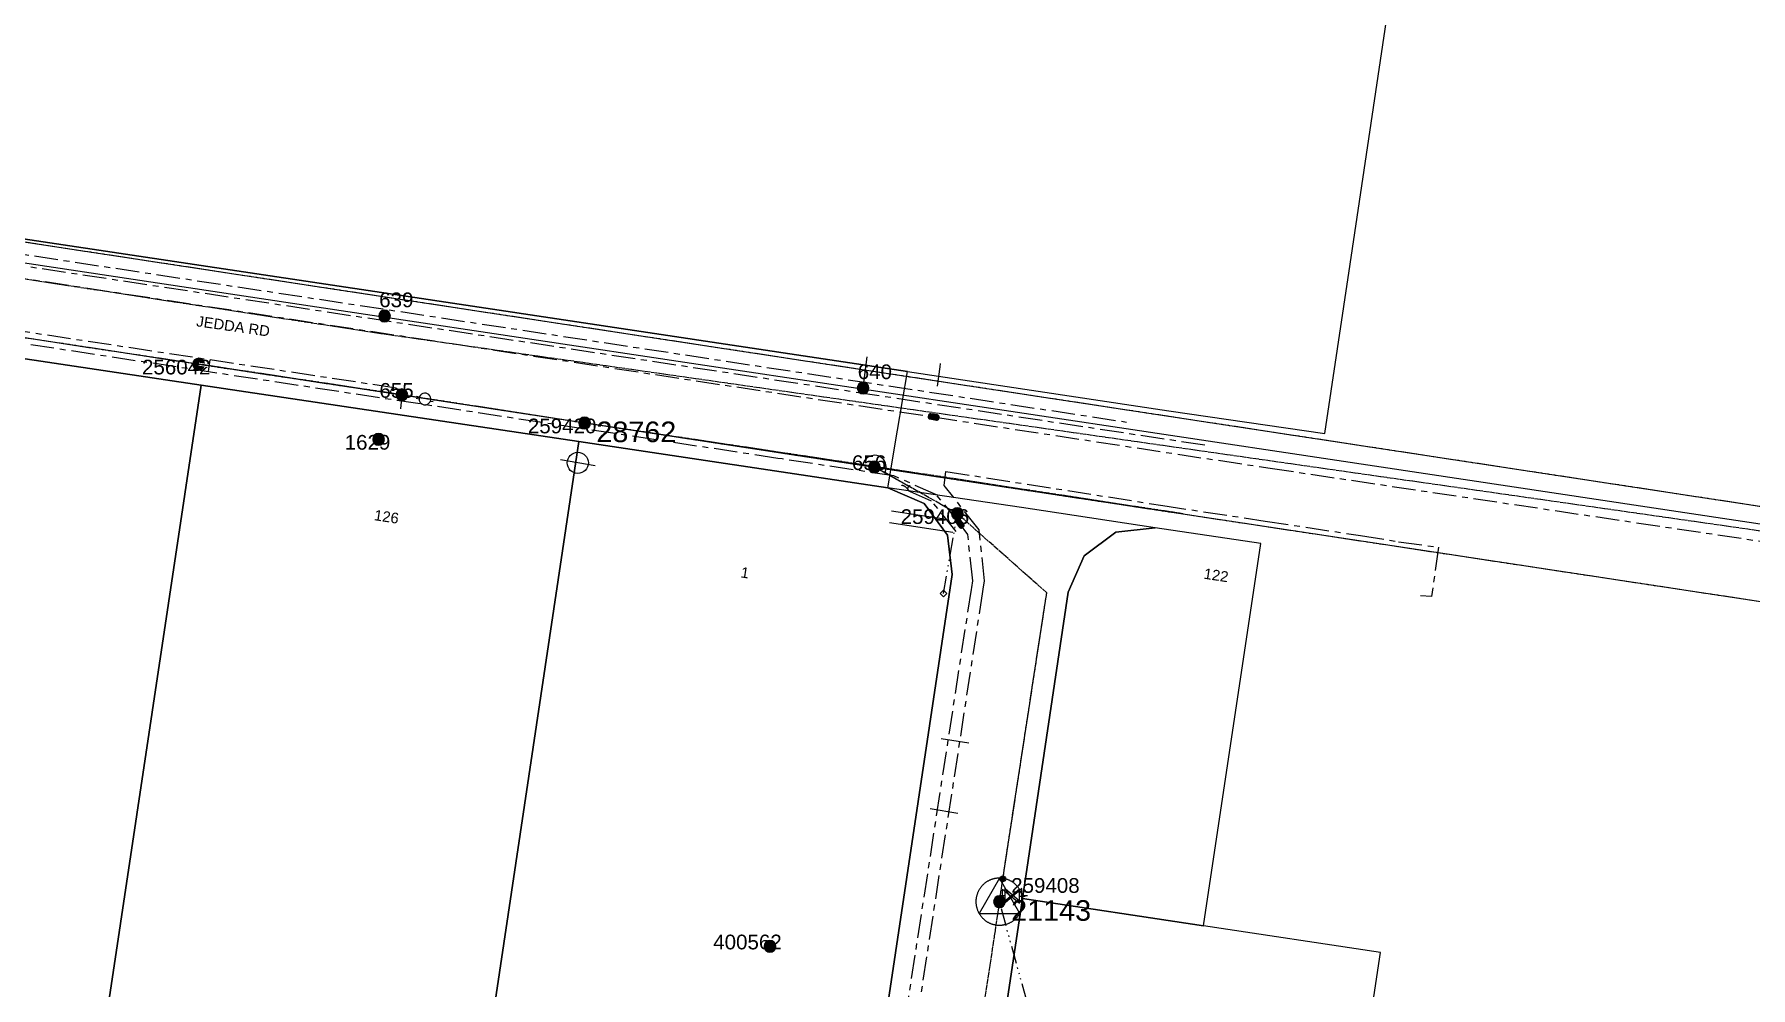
# Model space of a CAD drawing. Header units: metres. Extents: x 301012 to 305396, y 6240778 to 6244350.
# Drawn here: x 303472.9 to 303764.8, y 6243142 to 6243304.1 of the extents above; entities that cross this region are included whole.
import ezdxf
from ezdxf.enums import TextEntityAlignment as Align

# ---------------------------------------------------------------- set-up
doc = ezdxf.new("R2010")
doc.units = ezdxf.units.M
for name, pattern in [('Cable Exist OH', [1, 1, 0]), ('Cable Exist UG', [7, 4, -1, 1, -1]), ('DASHED', [19.05, 12.7, -6.35]), ('PHANTOMX2', [6.6, 3, -0.75, 0.2, -0.75, 0.2, -0.75, 0.2, -0.75])]:
    doc.linetypes.add(name, pattern=pattern)
doc.layers.get('0').update_dxf_attribs({"color": 6})
for name, color, linetype, lineweight in [('Cadastre Land Parcels_SP_EXT', 118, 'Continuous', 15), ('Cadastre Roads_SP_EXT', 218, 'Continuous', 15), ('Mains_HV_EXT', 13, 'Continuous', 25), ('Mains_LV_EXT', 163, 'Continuous', 25), ('Mains_TR_EXT', 211, 'Continuous', 25), ('Services_SP_EXT', 42, 'PHANTOMX2', 20)]:
    doc.layers.add(name, color=color, linetype=linetype, lineweight=lineweight)
for name, color, linetype in [('Equip_HV_EXT', 7, 'Continuous'), ('Equip_LV_EXT', 7, 'Continuous'), ('Equip_SP_HV_EXT', 7, 'Continuous'), ('Equip_SP_LV_EXT', 7, 'Continuous'), ('Sub_SP_TR_HV_LV_EXT', 7, 'Continuous'), ('SupportsOH_SP_TR_HV_LV_SL_EXT', 7, 'Continuous'), ('Trench_SP_EXT', 7, 'Continuous')]:
    doc.layers.add(name, color=color, linetype=linetype)
doc.layers.add('UNKNOWN_FEATURES', color=1, linetype='DASHED', plot=False)
doc.styles.add('HVSW_LABEL', font='arial.ttf', dxfattribs={"height": 3.5})
doc.styles.add('POLE_LABEL', font='arial.ttf', dxfattribs={"height": 2})
doc.styles.get("Standard").update_dxf_attribs({"font": 'arial.ttf'})
doc.linetypes.add('Cable E OH', pattern='A,8,-0.01,["E",Standard,S=1.5,R=30,X=0,Y=-0.9],0', length=8.01)
doc.linetypes.add('Cable P UG', pattern='A,5,-0.1,["P",Standard,S=1.5,R=0,X=0,Y=-0.75],-1.45', length=6.55)

# ---------------------------------------------------------------- blocks, each defined once
blk = doc.blocks.new('SUB_POLE_EXT')
at = {"flags": 128}
for points in [[(-0.05, 4), (-0.15, 4), (-0.25, 3.99), (-0.34, 3.99), (-0.44, 3.98), (-0.54, 3.96), (-0.64, 3.95), (-0.73, 3.93), (-0.83, 3.91), (-0.92, 3.89), (-1.02, 3.87), (-1.11, 3.84), (-1.21, 3.81), (-1.3, 3.78), (-1.39, 3.75), (-1.49, 3.71), (-1.58, 3.68), (-1.67, 3.64), (-1.75, 3.59), (-1.84, 3.55), (-1.93, 3.5), (-2.01, 3.46), (-2.1, 3.41), (-2.18, 3.35), (-2.26, 3.3), (-2.34, 3.24), (-2.42, 3.18), (-2.5, 3.12), (-2.58, 3.06), (-2.65, 3), (-2.72, 2.93), (-2.79, 2.86), (-2.86, 2.79), (-2.93, 2.72), (-3, 2.65), (-3.06, 2.58), (-3.12, 2.5), (-3.18, 2.42), (-3.24, 2.34), (-3.3, 2.26), (-3.35, 2.18), (-3.41, 2.1), (-3.46, 2.01), (-3.5, 1.93), (-3.55, 1.84), (-3.59, 1.75), (-3.64, 1.67), (-3.68, 1.58), (-3.71, 1.49), (-3.75, 1.39), (-3.78, 1.3), (-3.81, 1.21), (-3.84, 1.11), (-3.87, 1.02), (-3.89, 0.92), (-3.91, 0.83), (-3.93, 0.73), (-3.95, 0.64), (-3.96, 0.54), (-3.98, 0.44), (-3.99, 0.34), (-3.99, 0.25), (-4, 0.15), (-4, 0.05), (-4, -0.05), (-4, -0.15), (-3.99, -0.25), (-3.99, -0.34), (-3.98, -0.44), (-3.96, -0.54), (-3.95, -0.64), (-3.93, -0.73), (-3.91, -0.83), (-3.89, -0.92), (-3.87, -1.02), (-3.84, -1.11), (-3.81, -1.21), (-3.78, -1.3), (-3.75, -1.39), (-3.71, -1.49), (-3.68, -1.58), (-3.64, -1.67), (-3.59, -1.75), (-3.55, -1.84), (-3.5, -1.93), (-3.46, -2.01), (-3.41, -2.1), (-3.35, -2.18), (-3.3, -2.26), (-3.24, -2.34), (-3.18, -2.42), (-3.12, -2.5), (-3.06, -2.58), (-3, -2.65), (-2.93, -2.72), (-2.86, -2.79), (-2.79, -2.86), (-2.72, -2.93), (-2.65, -3), (-2.58, -3.06), (-2.5, -3.12), (-2.42, -3.18), (-2.34, -3.24), (-2.26, -3.3), (-2.18, -3.35), (-2.1, -3.41), (-2.01, -3.46), (-1.93, -3.5), (-1.84, -3.55), (-1.75, -3.59), (-1.67, -3.64), (-1.58, -3.68), (-1.49, -3.71), (-1.39, -3.75), (-1.3, -3.78), (-1.21, -3.81), (-1.11, -3.84), (-1.02, -3.87), (-0.92, -3.89), (-0.83, -3.91), (-0.73, -3.93), (-0.64, -3.95), (-0.54, -3.96), (-0.44, -3.98), (-0.34, -3.99), (-0.25, -3.99), (-0.15, -4), (-0.05, -4), (0.05, -4), (0.15, -4), (0.25, -3.99), (0.34, -3.99), (0.44, -3.98), (0.54, -3.96), (0.64, -3.95), (0.73, -3.93), (0.83, -3.91), (0.92, -3.89), (1.02, -3.87), (1.11, -3.84), (1.21, -3.81), (1.3, -3.78), (1.39, -3.75), (1.49, -3.71), (1.58, -3.68), (1.67, -3.64), (1.75, -3.59), (1.84, -3.55), (1.93, -3.5), (2.01, -3.46), (2.1, -3.41), (2.18, -3.35), (2.26, -3.3), (2.34, -3.24), (2.42, -3.18), (2.5, -3.12), (2.58, -3.06), (2.65, -3), (2.72, -2.93), (2.79, -2.86), (2.86, -2.79), (2.93, -2.72), (3, -2.65), (3.06, -2.58), (3.12, -2.5), (3.18, -2.42), (3.24, -2.34), (3.3, -2.26), (3.35, -2.18), (3.41, -2.1), (3.46, -2.01), (3.5, -1.93), (3.55, -1.84), (3.59, -1.75), (3.64, -1.67), (3.68, -1.58), (3.71, -1.49), (3.75, -1.39), (3.78, -1.3), (3.81, -1.21), (3.84, -1.11), (3.87, -1.02), (3.89, -0.92), (3.91, -0.83), (3.93, -0.73), (3.95, -0.64), (3.96, -0.54), (3.98, -0.44), (3.99, -0.34), (3.99, -0.25), (4, -0.15), (4, -0.05), (4, 0.05), (4, 0.15), (3.99, 0.25), (3.99, 0.34), (3.98, 0.44), (3.96, 0.54), (3.95, 0.64), (3.93, 0.73), (3.91, 0.83), (3.89, 0.92), (3.87, 1.02), (3.84, 1.11), (3.81, 1.21), (3.78, 1.3), (3.75, 1.39), (3.71, 1.49), (3.68, 1.58), (3.64, 1.67), (3.59, 1.75), (3.55, 1.84), (3.5, 1.93), (3.46, 2.01), (3.41, 2.1), (3.35, 2.18), (3.3, 2.26), (3.24, 2.34), (3.18, 2.42), (3.12, 2.5), (3.06, 2.58), (3, 2.65), (2.93, 2.72), (2.86, 2.79), (2.79, 2.86), (2.72, 2.93), (2.65, 3), (2.58, 3.06), (2.5, 3.12), (2.42, 3.18), (2.34, 3.24), (2.26, 3.3), (2.18, 3.35), (2.1, 3.41), (2.01, 3.46), (1.93, 3.5), (1.84, 3.55), (1.75, 3.59), (1.67, 3.64), (1.58, 3.68), (1.49, 3.71), (1.39, 3.75), (1.3, 3.78), (1.21, 3.81), (1.11, 3.84), (1.02, 3.87), (0.92, 3.89), (0.83, 3.91), (0.73, 3.93), (0.64, 3.95), (0.54, 3.96), (0.44, 3.98), (0.34, 3.99), (0.25, 3.99), (0.15, 4), (0.05, 4)], [(0, 4), (-3.46, -2), (3.46, -2)]]:
    blk.add_lwpolyline(points, close=True, dxfattribs=at)
at = {"flags": 8}
blk.add_attdef('ASSET_NUM', text='', height=2.5, dxfattribs=at).set_placement((0, 7), align=Align.MIDDLE_CENTER)
for tag, flags, p in [('STREET_CODE', 9, (-1.38, 1.45)), ('NO_PHASES', 9, (-1.38, 1.05)), ('OPERATED_BY', 9, (-1.38, 0.65)), ('MAINTAINED_BY', 9, (-1.38, 0.45)), ('ORIENTATION', 9, (-1.38, 0.25)), ('OWNED_BY', 9, (-1.38, 0.05)), ('CONSTRUCTED_VOLTAGE', 9, (-1.13, 0.75)), ('OPERATING_VOLTAGE', 9, (-1.13, 0.35)), ('STATE', 9, (-1.38, -0.35)), ('USAGE', 9, (-1.38, -0.75)), ('LEGEND', 9, (-1.38, -0.95)), ('SUBURB', 9, (-1.38, -1.15)), ('STREETNAME', 9, (-1.38, -1.35)), ('LOCATION', 9, (-1.38, -1.55)), ('NOTES', 9, (-1.38, -1.75)), ('Z', 1, (-1.38, -1.95)), ('SECONDARY_VOLTAGE', 9, (-1.13, -0.65)), ('SUBSTATION_TYPE', 9, (-1.13, -1.05))]:
    blk.add_attdef(tag, text='', height=0.1, dxfattribs=dict(flags=flags)).set_placement(p, align=Align.MIDDLE_LEFT)
blk = doc.blocks.new('LV_OH_LINKS_OPEN_EXT')
for p, q in [((-0.17, 4.97), (-0.17, 5.46)), ((-0.17, 3), (-0.17, 2.5)), ((0.17, 4.97), (0.17, 5.46)), ((0.17, 3), (0.17, 2.5))]:
    blk.add_line(p, q)
blk.add_lwpolyline([(0, 2.99, 1), (0, 4.98, 1)], format="xyb", close=True)
at = {"flags": 9}
for tag, p in [('ACTUAL_STATUS', (0, 0)), ('CONSTRUCTED_VOLTAGE', (0, -0.2)), ('OPERATING_VOLTAGE', (0, -0.6)), ('ORIENTATION', (0, -0.8)), ('OWNED_BY', (0, -1)), ('STATE', (0, -1.2)), ('SWITCH_TYPE', (0, -1.4)), ('NO_PHASES', (0, -0.4)), ('USAGE', (0, -1.6)), ('LEGEND', (0, -1.8)), ('NOTES', (0, -2))]:
    blk.add_attdef(tag, text='', height=0.2, dxfattribs=at).set_placement(p, align=Align.MIDDLE_LEFT)
at = {"flags": 1}
blk.add_attdef('Z', (0, 0), '', height=0.2, dxfattribs=at)
blk = doc.blocks.new('LV_OH_LINKS_DISTFUSE_EXT')
for p, q in [((0, 0), (0.96, 0)), ((3.84, 0), (4.8, 0))]:
    blk.add_line(p, q)
blk.add_lwpolyline([(3.84, -1.2), (3.84, 1.2), (0.96, -1.2), (0.96, 1.2)], close=True)
at = {"flags": 9}
for tag, p in [('ACTUAL_STATUS', (0, 0)), ('CONSTRUCTED_VOLTAGE', (0, -0.2)), ('OPERATING_VOLTAGE', (0, -0.6)), ('ORIENTATION', (0, -0.8)), ('OWNED_BY', (0, -1)), ('STATE', (0, -1.2)), ('SWITCH_TYPE', (0, -1.4)), ('NO_PHASES', (0, -0.4)), ('USAGE', (0, -1.6)), ('NOTES', (0, -1.8))]:
    blk.add_attdef(tag, text='', height=0.2, dxfattribs=at).set_placement(p, align=Align.MIDDLE_LEFT)
at = {"flags": 1}
blk.add_attdef('Z', (0, 0), '', height=0.2, dxfattribs=at)
blk = doc.blocks.new('CCP_EXT')
blk.add_wipeout([(0, 0.57), (0.57, 0), (0, -0.57), (-0.57, 0)])
blk.add_lwpolyline([(-0.57, 0), (0, 0.57), (0.57, 0), (0, -0.57), (-0.57, 0)])
at = {"flags": 1}
blk.add_attdef('Z', (0, 0), '', height=0.2, dxfattribs=at)
at = {"flags": 9}
for tag, p in [('CCP_TYPE', (0, 0)), ('CONSTRUCTED_VOLTAGE', (0, -0.2)), ('OPERATING_VOLTAGE', (0, -0.6)), ('ORIENTATION', (0, -0.8)), ('OWNED_BY', (0, -1)), ('STATE', (0, -1.8)), ('NO_PHASES', (0, -0.4)), ('USAGE', (0, -1.2)), ('LEGEND', (0, -1.4)), ('LIFE_SUPPORT', (0, -1.6)), ('NOTES', (0, -2))]:
    blk.add_attdef(tag, text='', height=0.2, dxfattribs=at).set_placement(p, align=Align.MIDDLE_LEFT)
blk = doc.blocks.new('POLE_EXT')
blk.add_hatch(color=256).paths.add_polyline_path([(-1, 0, 1), (1, 0, 1)])
blk.add_lwpolyline([(-1, 0, 1), (1, 0, 1)], format="xyb", close=True)
at = {"flags": 8}
blk.add_attdef('pNumber', text='', height=2, dxfattribs=at).set_placement((2.5, 2.5), align=Align.MIDDLE_CENTER)
at = {"style": 'POLE_LABEL', "flags": 9}
for tag, p in [('STRUCTURE_PLANT_NUMBER', (1.35, 0.03)), ('STREET_CODE', (1.35, -0.2))]:
    blk.add_attdef(tag, text='', height=0.2, dxfattribs=at).set_placement(p, align=Align.MIDDLE_LEFT)
at = {"flags": 9}
for tag, p in [('OWNED_BY', (1.35, -0.4)), ('SPECIAL_USE', (1.35, -0.8)), ('STATE', (1.35, -1)), ('cLV', (1.35, -1.4)), ('hDepth', (1.35, -1.6)), ('hDia', (1.35, -1.8)), ('cHV', (1.35, -2)), ('PARENT', (1.35, -0.6)), ('USAGE', (1.35, -1.2)), ('LBRACKET', (1.35, -2.2)), ('LExisting', (1.35, -2.4)), ('LANTNUMBER', (1.35, -2.6)), ('LOther', (1.35, -2.8)), ('LRemove', (1.35, -3)), ('cLinedev', (1.35, -3.4)), ('pExisting', (1.35, -3.8)), ('pFooting', (1.35, -4.4)), ('pNew', (1.35, -4.6)), ('pRelocate', (1.35, -5)), ('pRemove', (1.35, -5.2)), ('pReplace', (1.35, -5.4)), ('pStay', (1.35, -5.6)), ('pType', (1.35, -5.8)), ('LEGEND', (1.35, -3.2)), ('LOCATION', (1.35, -3.6)), ('PFNUMBER', (1.35, -4)), ('NEWPFNUMBER', (1.35, -4.2)), ('cspan', (1.35, -6)), ('STREETNAME', (1.35, -6.2)), ('SUBURB', (1.35, -6.4)), ('OPERATED_BY', (1.36, -7.01)), ('NOTES', (1.35, -6.6)), ('MAINTAINED_BY', (1.36, -6.81))]:
    blk.add_attdef(tag, text='', height=0.2, dxfattribs=at).set_placement(p, align=Align.MIDDLE_LEFT)
at = {"flags": 1}
blk.add_attdef('Z', (1.35, -7.33), '', height=0.2, dxfattribs=at)
blk = doc.blocks.new('HV_STJ_EXT')
h = blk.add_hatch(color=256)
edge = h.paths.add_edge_path()
edge.add_ellipse((-0.59, 0.13), major_axis=(0.226, 0.226), ratio=1, start_angle=45, end_angle=135)
edge.add_line((-0.91, 0.13), (-0.91, -0.13))
edge.add_ellipse((-0.59, -0.13), major_axis=(0.226, 0.226), ratio=1, start_angle=135, end_angle=225)
edge.add_line((-0.59, -0.45), (0.59, -0.45))
edge.add_ellipse((0.59, -0.13), major_axis=(-0.226, 0.226), ratio=1, start_angle=135, end_angle=225)
edge.add_line((0.91, -0.13), (0.91, 0.13))
edge.add_ellipse((0.59, 0.13), major_axis=(-0.226, 0.226), ratio=1, start_angle=225, end_angle=315)
edge.add_line((0.59, 0.45), (-0.59, 0.45))
blk.add_lwpolyline([(-0.91, 0.13), (-0.91, -0.13, 0.414214), (-0.59, -0.45), (0.59, -0.45, 0.414214), (0.91, -0.13), (0.91, 0.13, 0.414214), (0.59, 0.45), (-0.59, 0.45, 0.414214)], format="xyb", close=True)
for tag, flags, p in [('ORIENTATION', 9, (1.5, 0)), ('Z', 1, (1.5, -0.8)), ('USAGE', 9, (1.5, -0.2)), ('LEGEND', 9, (1.5, -0.4)), ('NOTES', 9, (1.5, -0.6))]:
    blk.add_attdef(tag, text='', height=0.2, dxfattribs=dict(flags=flags)).set_placement(p, align=Align.MIDDLE_LEFT)
blk = doc.blocks.new('HV_ABS_CLOSED_EXT')
blk.add_line((-3, 6.87), (3, 6.87))
blk.add_circle((0, 6.87), 1.8)
at = {"style": 'HVSW_LABEL'}
for tag, height, flags, p in [('ASSET_NUM', 3.5, 8, (2, 2)), ('STREET_CODE', 0.2, 9, (0, -0.2))]:
    blk.add_attdef(tag, text='', height=height, dxfattribs=dict(at, flags=flags)).set_placement(p, align=Align.MIDDLE_LEFT)
at = {"flags": 1}
blk.add_attdef('Z', (0, 0), '', height=0.2, dxfattribs=at)
at = {"flags": 9}
for tag, p in [('ACTUAL_STATUS', (0, -0.4)), ('CONSTRUCTED_VOLTAGE', (0, -0.6)), ('OPERATING_VOLTAGE', (0, -1)), ('ORIENTATION', (0, -1.2)), ('OWNED_BY', (0, -1.4)), ('STATE', (0, -1.6)), ('SWITCH_TYPE', (0, -1.8)), ('STREETNAME', (0, -2.6)), ('SUBURB', (0, -2.8)), ('NO_PHASES', (0, -0.8)), ('USAGE', (0, -2)), ('LEGEND', (0, -2.2)), ('LOCATION', (0, -2.4)), ('NOTES', (0, -3))]:
    blk.add_attdef(tag, text='', height=0.2, dxfattribs=at).set_placement(p, align=Align.MIDDLE_LEFT)
blk = doc.blocks.new('End Shackle_EXT')
blk.add_wipeout([(0, 0.25), (1.81, 0.25), (1.82, -0.25), (0, -0.25)])
blk.add_line((1.81, -1), (1.81, 1))
at = {"flags": 1}
blk.add_attdef('Z', (0, 0), '', height=0.2, dxfattribs=at)
at = {"flags": 9}
for tag, p in [('CONNECTOR_TYPE', (0, 0)), ('CONSTRUCTED_VOLTAGE', (0, -0.2)), ('OPERATING_VOLTAGE', (0, -0.6)), ('ORIENTATION', (0, -0.8)), ('OWNED_BY', (0, -1)), ('STATE', (0, -1.2)), ('NO_PHASES', (0, -0.4)), ('USAGE', (0, -1.4)), ('NOTES', (0, -1.6))]:
    blk.add_attdef(tag, text='', height=0.2, dxfattribs=at).set_placement(p, align=Align.MIDDLE_LEFT)
blk = doc.blocks.new('CONNECTOR_NODE_EXT')
h = blk.add_hatch(color=256)
edge = h.paths.add_edge_path()
edge.add_arc((0, 0), 0.5, 0, 360)
blk.add_circle((0, 0), 0.5)
at = {"flags": 1}
blk.add_attdef('Z', (0, 0), '', height=0.2, dxfattribs=at)
at = {"flags": 9}
for tag, p in [('CONNECTOR_TYPE', (0, 0)), ('CONSTRUCTED_VOLTAGE', (0, -0.2)), ('OPERATING_VOLTAGE', (0, -0.6)), ('ORIENTATION', (0, -0.8)), ('SUBTYPE', (0, -1)), ('NO_PHASES', (0, -0.4)), ('USAGE', (0, -1.2)), ('NOTES', (0, -1.4))]:
    blk.add_attdef(tag, text='', height=0.2, dxfattribs=at).set_placement(p, align=Align.MIDDLE_LEFT)

msp = doc.modelspace()

# ---------------------------------------------------------------- linework, layer by layer
at = {"layer": 'Cadastre Land Parcels_SP_EXT', "linetype": 'Continuous'}
msp.add_lwpolyline([(303382.66, 6243282.52), (303533.05, 6243260.02), (303621.42, 6243246.73), (303665.82, 6243240.04), (303692.36, 6243236.19), (303696.67, 6243265), (303703.45, 6243310.33), (303704.98, 6243320.54), (303707.9, 6243339.99), (303712.33, 6243369.66), (303716.77, 6243399.33), (303721.21, 6243429.01), (303722.73, 6243439.23), (303725.64, 6243458.68), (303730.08, 6243488.36), (303731.61, 6243498.59), (303734.23, 6243516.07), (303735.76, 6243526.31)], dxfattribs=at)
for points in [[(303481.95, 6243115.86), (303501.23, 6243244.43), (303379.57, 6243262.6), (303362.87, 6243265.12), (303343.61, 6243126.25), (303473.85, 6243061.86), (303481.95, 6243115.86)], [(303565.51, 6243234.83), (303501.23, 6243244.43), (303481.95, 6243115.86), (303546.24, 6243106.23), (303565.51, 6243234.83)], [(303628.97, 6243212.21), (303628.21, 6243218.89), (303624.21, 6243224.31), (303618.04, 6243226.99), (303565.51, 6243234.83), (303546.24, 6243106.23), (303611.62, 6243096.43), (303628.97, 6243212.21)], [(303681.51, 6243217.5), (303663.53, 6243220.19), (303656.85, 6243219.42), (303651.44, 6243215.42), (303648.75, 6243209.25), (303640.94, 6243157.12), (303671.77, 6243152.5), (303681.51, 6243217.5)], [(303701.88, 6243147.99), (303671.77, 6243152.5), (303640.94, 6243157.12), (303636.13, 6243125.01), (303697.06, 6243115.87), (303701.88, 6243147.99)]]:
    msp.add_lwpolyline(points, close=True, dxfattribs=at)
at = {"layer": 'Cadastre Roads_SP_EXT', "linetype": 'Continuous'}
msp.add_lwpolyline([(303621.42, 6243246.73), (303533.05, 6243260.02), (303382.66, 6243282.52), (303381.12, 6243272.62), (303379.57, 6243262.6), (303501.23, 6243244.43), (303565.51, 6243234.83), (303618.04, 6243226.99), (303619.72, 6243236.79), (303621.42, 6243246.73)], close=True, dxfattribs=at)
at = {"layer": 'Mains_HV_EXT', "linetype": 'Continuous'}
msp.add_lwpolyline([(303533.81, 6243244, 0.130073), (303533.42, 6243243.08)], format="xyb", dxfattribs=at)
at = {"layer": 'Mains_HV_EXT', "linetype": 'Cable Exist OH'}
for points in [[(303566.47, 6243237.98), (303535.39, 6243242.78)], [(303615.68, 6243230.6), (303566.47, 6243237.98)], [(303668.3, 6243222.54), (303615.68, 6243230.6)], [(303637.03, 6243156.61), (303645.08, 6243209.11)], [(303637.03, 6243156.61), (303632.23, 6243124.92), (303627.21, 6243092.85)]]:
    msp.add_lwpolyline(points, dxfattribs=at)
at = {"layer": 'Mains_LV_EXT', "linetype": 'Cable Exist OH'}
for points in [[(303615.77, 6243230.49), (303566.47, 6243237.98), (303535.39, 6243242.78)], [(303615.77, 6243230.49), (303668.3, 6243222.54)], [(303629.88, 6243222.57), (303615.77, 6243230.49)], [(303645.08, 6243209.11), (303629.88, 6243222.57)], [(303637.61, 6243160.49), (303645.08, 6243209.11)], [(303637.03, 6243156.61), (303637.61, 6243160.49)], [(303637.03, 6243156.61), (303632.23, 6243124.92)]]:
    msp.add_lwpolyline(points, dxfattribs=at)
at = {"layer": 'Mains_LV_EXT', "linetype": 'Continuous'}
msp.add_lwpolyline([(303617.5, 6243229.49, 1.207322), (303613.79, 6243230.79)], format="xyb", dxfattribs=at)
at = {"layer": 'Services_SP_EXT'}
msp.add_lwpolyline([(303641.67, 6243139.75), (303637.03, 6243156.61)], dxfattribs=at)
at = {"layer": 'Trench_SP_EXT', "linetype": 'Cable Exist UG'}
msp.add_lwpolyline([(303535.39, 6243242.78), (303535.16, 6243240.41)], dxfattribs=at)
for points in [[(303629.67, 6243219.55), (303625.49, 6243224.72), (303621.92, 6243226.3), (303621.92, 6243226.3, -0.172581), (303621.29, 6243226.89), (303621.29, 6243226.89, 0.176908), (303620.38, 6243227.39)], [(303621.65, 6243226.46), (303621.56, 6243226.54), (303621.56, 6243226.54, -0.656166), (303621.82, 6243227.3)]]:
    msp.add_lwpolyline(points, format="xyb", dxfattribs=at)
at = {"layer": 'UNKNOWN_FEATURES'}
for points in [[(303613.84, 6243243.94), (303614.55, 6243249.23)], [(303626.49, 6243244.22), (303626.94, 6243247.56), (303627.02, 6243248.12)], [(303618.32, 6243221.07), (303629.09, 6243219.41)], [(303618.67, 6243223.04), (303627.63, 6243221.67)], [(303627.1, 6243184.35), (303631.8, 6243183.63)], [(303625.24, 6243172.42), (303629.95, 6243171.68)]]:
    msp.add_lwpolyline(points, dxfattribs=at)

# ---------------------------------------------------------------- block references
at = {"layer": 'Equip_HV_EXT'}
for p, rotation in [((303625.84, 6243239.01), 349.6951533522562), ((303630.25, 6243220.97), 306.1029732601174)]:
    msp.add_blockref('HV_STJ_EXT', p, dxfattribs=dict(at, rotation=rotation))
at = {"layer": 'Equip_LV_EXT'}
for name, p in [('CONNECTOR_NODE_EXT', (303637.61, 6243160.49)), ('LV_OH_LINKS_DISTFUSE_EXT', (303636.62, 6243157.53)), ('LV_OH_LINKS_DISTFUSE_EXT', (303637.02, 6243157.63))]:
    msp.add_blockref(name, p, dxfattribs=at)
at = {"layer": 'Equip_SP_HV_EXT'}
ref = msp.add_blockref('HV_ABS_CLOSED_EXT', (303566.47, 6243237.98), dxfattribs=dict(at, rotation=170.2726655796961))
ref.add_attrib('ASSET_NUM', '28762', dxfattribs={"layer": '0', "height": 3.5, "style": 'HVSW_LABEL'}).set_placement((303568.47, 6243238.23), align=Align.TOP_LEFT)
at = {"layer": 'Equip_SP_LV_EXT', "rotation": 259.4475439768122}
msp.add_blockref('LV_OH_LINKS_OPEN_EXT', (303535.39, 6243242.78), dxfattribs=at)
at = {"layer": 'Sub_SP_TR_HV_LV_EXT'}
ref = msp.add_blockref('SUB_POLE_EXT', (303637.03, 6243156.61), dxfattribs=at)
ref.add_attrib('ASSET_NUM', '21143', dxfattribs={"layer": '0', "height": 3.5}).set_placement((303639.03, 6243156.86), align=Align.TOP_LEFT)
at = {"layer": 'SupportsOH_SP_TR_HV_LV_SL_EXT'}
ref = msp.add_blockref('POLE_EXT', (303532.44, 6243256.17), dxfattribs=at)
ref.add_attrib('ASSET_NUM', '639', dxfattribs={"layer": '0', "height": 2.5, "rotation": 0.0398, "style": 'POLE_LABEL'}).set_placement((303534.44, 6243256.92), align=Align.BOTTOM_CENTER)
ref = msp.add_blockref('POLE_EXT', (303500.83, 6243247.99), dxfattribs=at)
ref.add_attrib('ASSET_NUM', '256042', dxfattribs={"layer": '0', "height": 2.5, "style": 'POLE_LABEL'}).set_placement((303502.83, 6243248.74), align=Align.TOP_RIGHT)
ref = msp.add_blockref('POLE_EXT', (303613.84, 6243243.94), dxfattribs=at)
ref.add_attrib('ASSET_NUM', '640', dxfattribs={"layer": '0', "height": 2.5, "rotation": 359.9579, "style": 'POLE_LABEL'}).set_placement((303615.84, 6243244.69), align=Align.BOTTOM_CENTER)
ref = msp.add_blockref('POLE_EXT', (303535.39, 6243242.78), dxfattribs=at)
ref.add_attrib('ASSET_NUM', '655', dxfattribs={"layer": '0', "height": 2.5, "rotation": 0.0504, "style": 'POLE_LABEL'}).set_placement((303537.39, 6243243.53), align=Align.MIDDLE_RIGHT)
ref = msp.add_blockref('POLE_EXT', (303566.47, 6243237.98), dxfattribs=at)
ref.add_attrib('ASSET_NUM', '259420', dxfattribs={"layer": '0', "height": 2.5, "style": 'POLE_LABEL'}).set_placement((303568.47, 6243238.73), align=Align.TOP_RIGHT)
ref = msp.add_blockref('POLE_EXT', (303531.42, 6243235.2), dxfattribs=at)
ref.add_attrib('ASSET_NUM', '1629', dxfattribs={"layer": '0', "height": 2.5, "style": 'POLE_LABEL'}).set_placement((303533.42, 6243235.95), align=Align.TOP_RIGHT)
ref = msp.add_blockref('POLE_EXT', (303615.77, 6243230.49), dxfattribs=at)
ref.add_attrib('ASSET_NUM', '656', dxfattribs={"layer": '0', "height": 2.5, "rotation": 0.0038, "style": 'POLE_LABEL'}).set_placement((303617.77, 6243231.24), align=Align.MIDDLE_RIGHT)
ref = msp.add_blockref('POLE_EXT', (303629.88, 6243222.57), dxfattribs=at)
ref.add_attrib('ASSET_NUM', '259406', dxfattribs={"layer": '0', "height": 2.5, "style": 'POLE_LABEL'}).set_placement((303631.88, 6243223.32), align=Align.TOP_RIGHT)
ref = msp.add_blockref('POLE_EXT', (303637.03, 6243156.61), dxfattribs=at)
ref.add_attrib('ASSET_NUM', '259408', dxfattribs={"layer": '0', "height": 2.5, "style": 'POLE_LABEL'}).set_placement((303639.03, 6243157.36), align=Align.BOTTOM_LEFT)
ref = msp.add_blockref('POLE_EXT', (303598, 6243149), dxfattribs=at)
ref.add_attrib('ASSET_NUM', '400562', dxfattribs={"layer": '0', "height": 2.5, "style": 'POLE_LABEL'}).set_placement((303600, 6243149.75), align=Align.MIDDLE_RIGHT)

# ---------------------------------------------------------------- texts
at = {"layer": 'Cadastre Land Parcels_SP_EXT'}
for s, rotation, p in [('126', 351.38, (303530.57, 6243221.48)), ('1', 351.38, (303592.93, 6243211.75)), ('122', 351.39, (303671.69, 6243211.53))]:
    msp.add_text(s, height=1.8, rotation=rotation, dxfattribs=at).set_placement(p)
at = {"layer": 'Cadastre Roads_SP_EXT'}
msp.add_text('JEDDA RD', height=1.8, rotation=351.872, dxfattribs=at).set_placement((303500.34, 6243254.44))

# ---------------------------------------------------------------- next in the draw order: block references
at = {"layer": 'Services_SP_EXT'}
msp.add_blockref('CCP_EXT', (303627.5, 6243208.99), dxfattribs=at)

# ---------------------------------------------------------------- next in the draw order: linework, layer by layer
at = {"layer": 'Cadastre Roads_SP_EXT', "linetype": 'Continuous'}
msp.add_lwpolyline([(303636.13, 6243125.01), (303640.94, 6243157.12), (303648.75, 6243209.25), (303651.44, 6243215.42), (303656.85, 6243219.42), (303663.53, 6243220.19), (303644.5, 6243223.06), (303640.77, 6243223.6), (303618.04, 6243226.99), (303624.21, 6243224.31), (303628.21, 6243218.89), (303628.97, 6243212.21), (303611.62, 6243096.43)], dxfattribs=at)
at = {"layer": 'Mains_HV_EXT', "linetype": 'Cable P UG'}
for points in [[(303316.16, 6243314.49), (303386.86, 6243281.61), (303794.29, 6243219.6), (304221.32, 6243156.24), (304272.28, 6243147.01), (304350.82, 6243135.67), (304587.21, 6243101.43), (304667.41, 6243090.1), (304762.14, 6243074.17), (304886.51, 6243055.75), (304981.35, 6243043.75), (305056.06, 6243033.77), (305128.95, 6243023.27), (305191.75, 6243014.33), (305205.33, 6243078.02), (305286.78, 6243407.49)], [(303367.66, 6243268.23), (303452.84, 6243255.31), (303535.39, 6243242.78), (303615.77, 6243230.49), (303703.84, 6243217.14), (303802.73, 6243202.16), (303902.2, 6243187.06), (304014.92, 6243169.95), (304090.77, 6243158.47), (304162.77, 6243147.75), (304205.67, 6243143.19)]]:
    msp.add_lwpolyline(points, dxfattribs=at)
at = {"layer": 'Mains_HV_EXT', "linetype": 'Cable Exist UG'}
for points in [[(303625.84, 6243239.01), (303683.08, 6243230.3), (303813.67, 6243210.88), (303818.81, 6243210.1)], [(303616.64, 6243094.82), (303634.22, 6243209.36), (303634.28, 6243209.71), (303634.5, 6243211.13), (303633.58, 6243219.8), (303627.64, 6243227.37), (303627.91, 6243229.76), (303664.81, 6243223.96), (303664.81, 6243223.96), (303682.21, 6243221.32), (303682.21, 6243221.32), (303698.45, 6243218.86), (303704.93, 6243217.79), (303711.7, 6243216.87), (303710.55, 6243208.5), (303708.65, 6243208.61)], [(303614.64, 6243095.12), (303632.26, 6243209.67), (303632.31, 6243210.02), (303632.31, 6243210.02), (303632.49, 6243211.17), (303631.65, 6243219.05), (303630.25, 6243220.97)]]:
    msp.add_lwpolyline(points, dxfattribs=at)
at = {"layer": 'Mains_HV_EXT', "linetype": 'Cable Exist OH'}
msp.add_lwpolyline([(303645.08, 6243209.11), (303629.88, 6243222.57), (303615.68, 6243230.6)], dxfattribs=at)
at = {"layer": 'Services_SP_EXT'}
msp.add_lwpolyline([(303627.5, 6243208.99), (303629.88, 6243222.57)], dxfattribs=at)

# ---------------------------------------------------------------- next in the draw order: block references
at = {"layer": 'Mains_HV_EXT', "rotation": 351.4244860726415}
msp.add_blockref('End Shackle_EXT', (303500.83, 6243247.99), dxfattribs=at)

# ---------------------------------------------------------------- next in the draw order: linework, layer by layer
at = {"layer": 'Mains_HV_EXT', "linetype": 'Cable E OH'}
for points in [[(303316.16, 6243314.49), (303386.86, 6243281.61), (303794.29, 6243219.6), (304221.32, 6243156.24), (304272.1, 6243146.16), (304350.69, 6243134.78), (304430.74, 6243123.01), (304502.83, 6243112.74), (304587.08, 6243100.54), (304667.27, 6243089.21), (304762, 6243073.28), (304832.7, 6243062.83), (304886.38, 6243054.86), (304981.22, 6243042.86), (305055.93, 6243032.88), (305128.83, 6243022.38), (305192.37, 6243013.4), (305205.33, 6243078.02), (305286.78, 6243407.49)], [(305193.04, 6243012.66), (305128.53, 6243021.43), (305055.85, 6243032.05), (304981.04, 6243041.78), (304886, 6243053.91), (304832.65, 6243061.97), (304761.76, 6243072.32), (304667.21, 6243088.16), (304587.02, 6243099.51), (304502.69, 6243111.78), (304430.58, 6243122.26), (304350.66, 6243133.86), (304271.8, 6243145.34), (304221.36, 6243152.69), (304165.89, 6243160.78), (304086.42, 6243172.72), (304013.1, 6243183.73), (303852.81, 6243207.82), (303693.3, 6243231.79), (303530.31, 6243256.28), (303386.48, 6243277.89)], [(303367.66, 6243268.23), (303452.84, 6243255.31), (303535.39, 6243242.78), (303615.77, 6243230.49), (303703.84, 6243217.14), (303802.73, 6243202.16), (303902.2, 6243187.06), (304014.92, 6243169.95), (304090.77, 6243158.47), (304162.77, 6243147.75), (304205.67, 6243143.19)]]:
    msp.add_lwpolyline(points, dxfattribs=at)
at = {"layer": 'Mains_HV_EXT', "linetype": 'Cable Exist UG'}
for points in [[(303369.04, 6243298.93), (303368.62, 6243296.25), (303368.27, 6243293.75), (303367.86, 6243290.83), (303367.9, 6243288.66), (303368.44, 6243286.24), (303370.37, 6243284.94), (303373.27, 6243283.37), (303376.8, 6243281.85), (303389.86, 6243279.01), (303389.86, 6243279.01), (303658.62, 6243238.15)], [(303535.39, 6243242.78), (303534.4, 6243243.91), (303369.33, 6243268.92), (303372.51, 6243295.13)], [(303671.96, 6243234.2), (303401.48, 6243275.2), (303401.48, 6243275.2), (303382.04, 6243278.19), (303372.62, 6243279.46), (303372.62, 6243279.46), (303371.54, 6243270.63), (303354.26, 6243273.09)], [(303630.25, 6243220.97), (303626.34, 6243225.76), (303619.08, 6243228.98), (303600.05, 6243231.87), (303599.36, 6243231.97), (303599.36, 6243231.97), (303566.17, 6243237.01), (303566.17, 6243237.01), (303423.67, 6243258.67), (303359.57, 6243268.38), (303357.45, 6243270.72), (303349.17, 6243271.97)], [(303421.31, 6243270.1), (303440.12, 6243267.28), (303625.84, 6243239.01)]]:
    msp.add_lwpolyline(points, dxfattribs=at)
at = {"layer": 'Mains_HV_EXT', "linetype": 'Cable Exist OH'}
msp.add_lwpolyline([(303535.39, 6243242.78), (303500.83, 6243247.99)], dxfattribs=at)
at = {"layer": 'Mains_LV_EXT', "linetype": 'Cable Exist OH'}
msp.add_lwpolyline([(303452.84, 6243255.31), (303500.83, 6243247.99), (303535.39, 6243242.78)], dxfattribs=at)
at = {"layer": 'Mains_TR_EXT', "linetype": 'Cable Exist OH'}
for points in [[(303316.07, 6243314.53), (303386.86, 6243281.61), (303794.29, 6243219.6), (304087.32, 6243176.12), (304166.7, 6243162.26), (304221.34, 6243154.21), (304272.06, 6243146.71), (304350.77, 6243135.37), (304430.83, 6243123.61), (304502.91, 6243113.33), (304587.17, 6243101.14), (304667.36, 6243089.8), (304762.09, 6243073.87), (304832.79, 6243063.42), (304886.47, 6243055.45), (304981.3, 6243043.43), (305056.19, 6243032.78), (305129.62, 6243021.72), (305192.72, 6243013.23), (305209.43, 6243086.55), (305286.75, 6243407.28)], [(303290.1, 6243278.94), (303363.25, 6243269.17), (303452.84, 6243255.31), (303535.39, 6243242.78), (303615.77, 6243230.49), (303703.84, 6243217.14), (303802.73, 6243202.16), (303902.2, 6243187.06), (304011.43, 6243170.47)], [(303386.19, 6243275.54), (303532.05, 6243253.18), (303793.53, 6243215.81), (303853.87, 6243206.97), (303905.45, 6243199.23), (304013.47, 6243183.21), (304086.32, 6243172.26), (304166.35, 6243160.38), (304220.85, 6243152.1), (304271.71, 6243144.75), (304350.58, 6243133.26), (304430.27, 6243121.7), (304502.38, 6243111.22), (304586.73, 6243098.94), (304666.82, 6243087.62), (304761.67, 6243071.73), (304832.23, 6243061.43), (304885.92, 6243053.32), (304980.95, 6243041.16), (305055.6, 6243030.8), (305129.09, 6243019.64), (305193.34, 6243011.33), (305194.35, 6243012.27)]]:
    msp.add_lwpolyline(points, dxfattribs=at)

doc.saveas('drawing.dxf')
